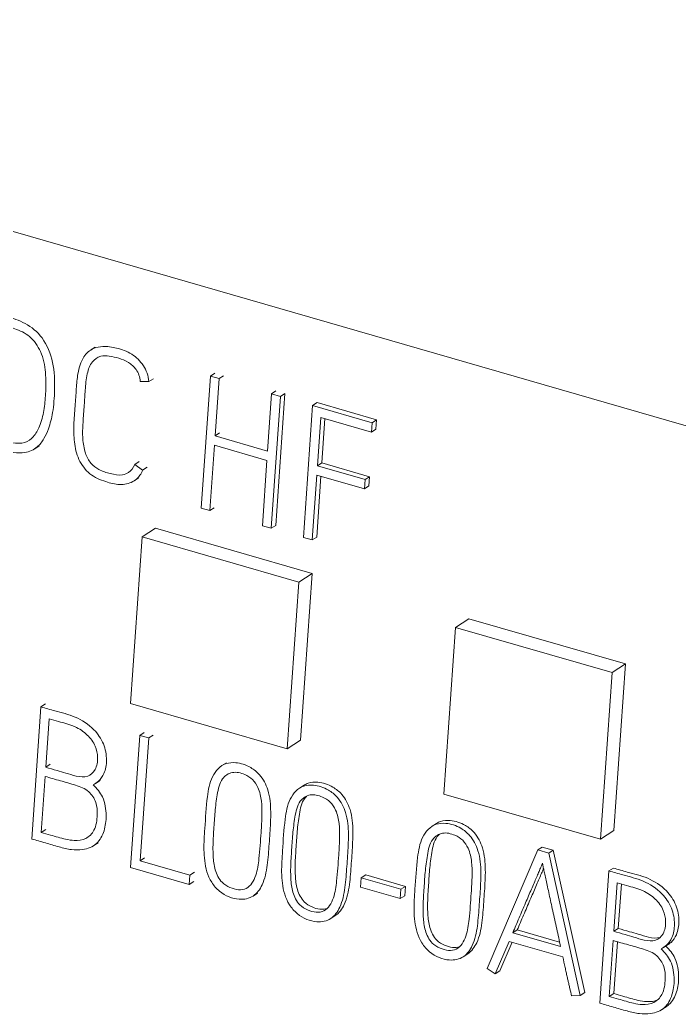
# Model space of a CAD drawing. Header units: inches. Extents: x 9220 to 92460, y -39241 to 4813.
# Drawn here: x 74686.55 to 74691.94, y -33739.11 to -33730.98 of the extents above; entities that cross this region are included whole.
import ezdxf

# ---------------------------------------------------------------- set-up
doc = ezdxf.new("R2010")
doc.units = ezdxf.units.IN
doc.header["$MEASUREMENT"] = 0

# ---------------------------------------------------------------- blocks, each defined once
blk = doc.blocks.new('A$C027ebf9d')
at = {"color": 0, "linetype": 'Continuous', "lineweight": 0}
for p, q in [((20.22429, -14.66258), (19.37872, -14.41848)), ((19.73164, -14.56208), (19.73359, -14.56083)), ((19.78367, -14.57346), (19.78562, -14.57221)), ((19.75695, -14.57585), (19.75318, -14.57574)), ((19.75695, -14.57585), (19.7589, -14.57459)), ((19.78367, -14.57346), (19.77968, -14.63088)), ((19.78745, -14.57456), (19.78367, -14.57346)), ((19.78572, -14.59947), (19.78745, -14.57456)), ((19.78745, -14.57456), (19.7894, -14.5733)), ((19.8103, -14.58115), (19.80857, -14.60607)), ((19.8103, -14.58115), (19.81225, -14.57989)), ((19.81416, -14.58227), (19.8103, -14.58115)), ((19.81212, -14.63842), (19.81611, -14.58101)), ((19.81416, -14.58227), (19.81611, -14.58101)), ((19.81017, -14.63968), (19.81416, -14.58227)), ((19.82816, -14.58623), (19.83012, -14.58497)), ((19.85607, -14.59246), (19.83012, -14.58497)), ((19.82816, -14.58623), (19.82417, -14.64364)), ((19.85412, -14.59372), (19.82816, -14.58623)), ((19.83027, -14.61249), (19.83174, -14.59141)), ((19.83174, -14.59141), (19.85383, -14.59779)), ((19.83223, -14.61124), (19.83357, -14.59194)), ((19.85383, -14.59779), (19.85412, -14.59372)), ((19.85412, -14.59372), (19.85607, -14.59246)), ((19.85578, -14.59653), (19.85607, -14.59246)), ((19.78572, -14.59947), (19.78767, -14.59821)), ((19.85383, -14.59779), (19.85578, -14.59653)), ((19.80857, -14.60607), (19.78572, -14.59947)), ((19.70724, -14.60507), (19.70919, -14.60381)), ((19.78346, -14.63197), (19.78544, -14.60354)), ((19.78544, -14.60354), (19.80829, -14.61014)), ((19.75074, -14.61194), (19.75269, -14.61068)), ((19.80829, -14.61014), (19.80631, -14.63857)), ((19.83027, -14.61249), (19.83223, -14.61124)), ((19.85296, -14.61722), (19.83223, -14.61124)), ((19.75074, -14.61194), (19.7542, -14.61432)), ((19.7542, -14.61432), (19.75615, -14.61306)), ((19.85101, -14.61848), (19.83027, -14.61249)), ((19.75048, -14.61902), (19.75243, -14.61776)), ((19.82803, -14.64476), (19.83, -14.61649)), ((19.82999, -14.6435), (19.83183, -14.61702)), ((19.83, -14.61649), (19.85073, -14.62247)), ((19.85073, -14.62247), (19.85101, -14.61848)), ((19.85101, -14.61848), (19.85296, -14.61722)), ((19.85268, -14.62121), (19.85296, -14.61722)), ((19.85073, -14.62247), (19.85268, -14.62121)), ((19.77968, -14.63088), (19.78346, -14.63197)), ((19.78346, -14.63197), (19.78541, -14.63071)), ((19.75398, -14.64339), (19.75984, -14.63962)), ((19.82803, -14.6593), (19.75984, -14.63962)), ((19.80631, -14.63857), (19.81017, -14.63968)), ((19.81017, -14.63968), (19.81212, -14.63842)), ((19.75398, -14.64339), (19.74894, -14.7159)), ((19.82217, -14.66307), (19.75398, -14.64339)), ((19.82417, -14.64364), (19.82803, -14.64476)), ((19.82803, -14.64476), (19.82999, -14.6435)), ((19.82217, -14.66307), (19.82803, -14.6593)), ((19.82299, -14.73181), (19.82803, -14.6593)), ((19.81713, -14.73558), (19.82217, -14.66307)), ((19.89036, -14.68276), (19.89622, -14.67899)), ((19.96441, -14.69867), (19.89622, -14.67899)), ((19.89036, -14.68276), (19.88532, -14.75527)), ((19.95855, -14.70244), (19.89036, -14.68276)), ((19.95352, -14.77495), (19.95855, -14.70244)), ((19.95855, -14.70244), (19.96441, -14.69867)), ((19.95937, -14.77118), (19.96441, -14.69867)), ((19.70593, -14.77485), (19.70992, -14.71735)), ((19.70992, -14.71735), (19.71187, -14.71609)), ((19.74894, -14.7159), (19.81713, -14.73558)), ((19.7135, -14.72254), (19.71203, -14.74362)), ((19.75297, -14.72978), (19.74898, -14.78728)), ((19.75297, -14.72978), (19.75492, -14.72852)), ((19.75683, -14.73089), (19.75297, -14.72978)), ((19.75312, -14.78432), (19.75683, -14.73089)), ((19.75683, -14.73089), (19.75878, -14.72964)), ((19.81713, -14.73558), (19.82299, -14.73181)), ((19.71203, -14.74362), (19.71398, -14.74236)), ((19.7887, -14.74292), (19.79066, -14.74166)), ((19.71176, -14.74761), (19.71006, -14.77197)), ((19.73373, -14.75068), (19.73568, -14.74942)), ((19.82252, -14.75268), (19.82448, -14.75142)), ((19.88532, -14.75527), (19.95352, -14.77495)), ((19.71006, -14.77197), (19.71201, -14.77071)), ((19.88018, -14.76933), (19.88213, -14.76807)), ((19.95352, -14.77495), (19.95937, -14.77118)), ((19.73291, -14.77771), (19.73487, -14.77645)), ((19.92617, -14.77962), (19.90415, -14.83117)), ((19.92617, -14.77962), (19.92813, -14.77836)), ((19.93102, -14.78102), (19.92617, -14.77962)), ((19.93297, -14.77976), (19.92813, -14.77836)), ((19.93102, -14.78102), (19.93297, -14.77976)), ((19.94665, -14.84162), (19.93297, -14.77976)), ((19.75312, -14.78432), (19.75507, -14.78306)), ((19.77476, -14.79056), (19.75312, -14.78432)), ((19.9447, -14.84288), (19.93102, -14.78102)), ((19.74898, -14.78728), (19.77448, -14.79464)), ((19.95319, -14.84623), (19.95718, -14.78873)), ((19.95718, -14.78873), (19.95914, -14.78747)), ((19.77448, -14.79464), (19.77476, -14.79056)), ((19.77448, -14.79464), (19.77643, -14.79338)), ((19.77476, -14.79056), (19.77671, -14.78931)), ((19.84939, -14.79174), (19.8491, -14.79582)), ((19.84939, -14.79174), (19.85134, -14.79049)), ((19.86664, -14.79672), (19.84939, -14.79174)), ((19.86859, -14.79547), (19.85134, -14.79049)), ((19.8491, -14.79582), (19.86635, -14.8008)), ((19.86635, -14.8008), (19.86664, -14.79672)), ((19.86664, -14.79672), (19.86859, -14.79547)), ((19.86831, -14.79954), (19.86859, -14.79547)), ((19.96076, -14.79392), (19.9593, -14.815)), ((19.96259, -14.79444), (19.96125, -14.81374)), ((19.8023, -14.79966), (19.80425, -14.7984)), ((19.86635, -14.8008), (19.86831, -14.79954)), ((19.83612, -14.80942), (19.83807, -14.80817)), ((19.91533, -14.81567), (19.91729, -14.81441)), ((19.93572, -14.81973), (19.91729, -14.81441)), ((19.9593, -14.815), (19.96125, -14.81374)), ((19.93614, -14.82168), (19.91533, -14.81567)), ((19.95902, -14.81899), (19.95733, -14.84335)), ((19.90769, -14.8335), (19.91376, -14.81937)), ((19.90964, -14.83224), (19.91502, -14.81973)), ((19.91376, -14.81937), (19.93714, -14.82612)), ((19.96085, -14.81952), (19.95928, -14.84209)), ((19.98099, -14.82206), (19.98294, -14.8208)), ((19.89377, -14.82607), (19.89572, -14.82481)), ((19.90415, -14.83117), (19.90769, -14.8335)), ((19.90769, -14.8335), (19.90964, -14.83224)), ((19.9409, -14.84309), (19.9447, -14.84288)), ((19.9447, -14.84288), (19.94665, -14.84162)), ((19.95733, -14.84335), (19.95928, -14.84209)), ((19.98018, -14.84909), (19.98213, -14.84783))]:
    blk.add_line(p, q, dxfattribs=at)
for points, knots in [([(19.68255, -14.60251), (19.68415, -14.6032), (19.68747, -14.60446), (19.69267, -14.60593), (19.69789, -14.60679), (19.70346, -14.60701), (19.70829, -14.60491), (19.71132, -14.60075), (19.71361, -14.59574), (19.71536, -14.58865), (19.71607, -14.57892), (19.7157, -14.56789), (19.71152, -14.55677), (19.70328, -14.54998), (19.69483, -14.54751), (19.68932, -14.54582), (19.68654, -14.54518)], [0, 0, 0, 0, 0.048928, 0.10152, 0.156673, 0.206259, 0.270351, 0.31956, 0.366981, 0.439378, 0.534587, 0.645045, 0.746603, 0.832762, 0.916147, 1, 1, 1, 1]), ([(19.68667, -14.59987), (19.68893, -14.60069), (19.69254, -14.60173), (19.69798, -14.60263), (19.70289, -14.6029), (19.70701, -14.59991), (19.70967, -14.59491), (19.71138, -14.58851), (19.71209, -14.58054), (19.71222, -14.57202), (19.71051, -14.56311), (19.70541, -14.55569), (19.69892, -14.55284), (19.69391, -14.55147), (19.69111, -14.55065), (19.69011, -14.55036)], [0, 0, 0, 0, 0.085013, 0.135874, 0.205821, 0.265138, 0.333279, 0.422662, 0.50952, 0.618636, 0.722487, 0.80996, 0.894466, 0.962458, 1, 1, 1, 1]), ([(19.7542, -14.61432), (19.75389, -14.61516), (19.75283, -14.61719), (19.74965, -14.62), (19.74426, -14.62109), (19.73779, -14.61939), (19.73102, -14.61668), (19.72587, -14.6098), (19.72427, -14.60209), (19.72414, -14.59433), (19.72482, -14.58671), (19.72528, -14.57926), (19.72589, -14.57184), (19.72783, -14.56521), (19.73216, -14.56125), (19.73736, -14.56026), (19.74309, -14.56115), (19.74946, -14.56332), (19.75514, -14.56875), (19.75663, -14.57324), (19.75695, -14.57585)], [0, 0, 0, 0, 0.023749, 0.063372, 0.118592, 0.172501, 0.236244, 0.297229, 0.359591, 0.421629, 0.490644, 0.554667, 0.610982, 0.680492, 0.733777, 0.772528, 0.826559, 0.886213, 0.942216, 1, 1, 1, 1]), ([(19.75318, -14.57574), (19.75296, -14.57378), (19.7519, -14.57066), (19.74801, -14.56714), (19.74387, -14.56563), (19.73981, -14.5647), (19.73554, -14.56447), (19.73172, -14.5672), (19.72976, -14.57277), (19.72922, -14.57932), (19.72876, -14.58643), (19.72821, -14.59343), (19.72791, -14.60036), (19.72889, -14.60649), (19.73128, -14.61154), (19.73547, -14.61459), (19.74021, -14.61596), (19.74482, -14.61693), (19.74868, -14.61531), (19.75012, -14.61342), (19.75074, -14.61194)], [0, 0, 0, 0, 0.052928, 0.097969, 0.144851, 0.190624, 0.232935, 0.284925, 0.348337, 0.424764, 0.49245, 0.572241, 0.64631, 0.708712, 0.757514, 0.801091, 0.856423, 0.915681, 0.949914, 1, 1, 1, 1]), ([(19.70992, -14.71735), (19.71194, -14.71792), (19.71691, -14.71946), (19.72488, -14.72126), (19.7327, -14.72618), (19.7376, -14.73334), (19.73886, -14.74037), (19.73784, -14.74608), (19.7354, -14.7496), (19.73353, -14.75086), (19.73265, -14.75128)], [0, 0, 0, 0, 0.121799, 0.300471, 0.478612, 0.608153, 0.736749, 0.853072, 0.938599, 1, 1, 1, 1]), ([(19.71203, -14.74362), (19.71368, -14.74409), (19.71659, -14.74495), (19.72101, -14.74618), (19.72541, -14.74765), (19.73039, -14.74823), (19.73406, -14.74473), (19.73493, -14.73968), (19.73382, -14.73408), (19.73015, -14.72912), (19.72437, -14.72542), (19.71862, -14.72407), (19.71487, -14.72292), (19.7135, -14.72254)], [0, 0, 0, 0, 0.089881, 0.159215, 0.241238, 0.333496, 0.41712, 0.515535, 0.593949, 0.688978, 0.794399, 0.924872, 1, 1, 1, 1]), ([(19.79472, -14.74167), (19.79325, -14.74153), (19.78892, -14.74178), (19.78386, -14.74743), (19.78201, -14.75791), (19.7814, -14.7687), (19.78074, -14.77795), (19.78121, -14.78586), (19.78286, -14.79245), (19.7887, -14.79911), (19.79557, -14.80177), (19.80274, -14.80033), (19.80699, -14.7944), (19.80864, -14.78623), (19.80927, -14.77699), (19.80994, -14.76777), (19.81007, -14.75994), (19.80875, -14.7527), (19.80594, -14.74723), (19.80068, -14.74303), (19.79692, -14.74187), (19.79472, -14.74167)], [0, 0, 0, 0, 0.03125, 0.09375, 0.15625, 0.25, 0.3125, 0.34375, 0.40625, 0.4375, 0.5, 0.546875, 0.59375, 0.65625, 0.71875, 0.78125, 0.84375, 0.875, 0.921875, 0.953125, 1, 1, 1, 1]), ([(19.80207, -14.749), (19.80109, -14.74804), (19.79814, -14.74634), (19.79314, -14.74519), (19.78796, -14.74865), (19.78659, -14.75562), (19.78562, -14.76298), (19.78528, -14.76945), (19.78483, -14.7758), (19.78473, -14.78163), (19.78544, -14.78823), (19.78798, -14.79358), (19.79333, -14.7968), (19.79993, -14.79769), (19.80393, -14.79069), (19.80506, -14.78223), (19.80569, -14.77322), (19.8062, -14.76495), (19.80612, -14.75843), (19.80498, -14.75307), (19.80304, -14.74996), (19.80207, -14.749)], [0, 0, 0, 0, 0.03125, 0.078125, 0.125, 0.1875, 0.25, 0.3125, 0.34375, 0.40625, 0.453125, 0.5, 0.53125, 0.59375, 0.65625, 0.71875, 0.8125, 0.875, 0.921875, 0.96875, 1, 1, 1, 1]), ([(19.71006, -14.77197), (19.7114, -14.77236), (19.71494, -14.77336), (19.71974, -14.77482), (19.72497, -14.77574), (19.72969, -14.77508), (19.73377, -14.77101), (19.7346, -14.76496), (19.73429, -14.7589), (19.73072, -14.75342), (19.72471, -14.75124), (19.71839, -14.74956), (19.71396, -14.74825), (19.71176, -14.74761)], [0, 0, 0, 0, 0.066156, 0.175169, 0.23737, 0.32413, 0.412445, 0.52466, 0.605148, 0.683631, 0.78156, 0.89078, 1, 1, 1, 1]), ([(19.83049, -14.75017), (19.82902, -14.75004), (19.82687, -14.75016), (19.82504, -14.75106), (19.82448, -14.75142)], [0, 0, 0, 0, 0.03125, 0.04655442, 0.04655442, 0.04655442, 0.04655442]), ([(19.73265, -14.75128), (19.7344, -14.75289), (19.73753, -14.75683), (19.73866, -14.76445), (19.73771, -14.77148), (19.73454, -14.77749), (19.72882, -14.77967), (19.72309, -14.77963), (19.71762, -14.77828), (19.71187, -14.77655), (19.70791, -14.77542), (19.70593, -14.77485)], [0, 0, 0, 0, 0.103943, 0.238103, 0.352261, 0.47238, 0.599265, 0.688206, 0.785795, 0.892897, 1, 1, 1, 1]), ([(19.82854, -14.75143), (19.82707, -14.75129), (19.82274, -14.75155), (19.81768, -14.75719), (19.81583, -14.76767), (19.81522, -14.77847), (19.81456, -14.78772), (19.81503, -14.79563), (19.81668, -14.80221), (19.82252, -14.80887), (19.82939, -14.81153), (19.83656, -14.8101), (19.84081, -14.80416), (19.84246, -14.79599), (19.84309, -14.78675), (19.84376, -14.77754), (19.84389, -14.7697), (19.84258, -14.76247), (19.83976, -14.757), (19.8345, -14.7528), (19.83074, -14.75163), (19.82854, -14.75143)], [0, 0, 0, 0, 0.03125, 0.09375, 0.15625, 0.25, 0.3125, 0.34375, 0.40625, 0.4375, 0.5, 0.546875, 0.59375, 0.65625, 0.71875, 0.78125, 0.84375, 0.875, 0.921875, 0.953125, 1, 1, 1, 1]), ([(19.83807, -14.80817), (19.83807, -14.80817), (19.83979, -14.80706), (19.84276, -14.8029), (19.84442, -14.79473), (19.84504, -14.7855), (19.84571, -14.77628), (19.84585, -14.76845), (19.84453, -14.76121), (19.84171, -14.75574), (19.83645, -14.75154), (19.83269, -14.75037), (19.83049, -14.75017)], [0.5468205, 0.5468205, 0.5468205, 0.5468205, 0.546875, 0.59375, 0.65625, 0.71875, 0.78125, 0.84375, 0.875, 0.921875, 0.953125, 1, 1, 1, 1]), ([(19.83589, -14.75876), (19.83491, -14.7578), (19.83196, -14.7561), (19.82696, -14.75495), (19.82178, -14.75842), (19.82041, -14.76538), (19.81944, -14.77274), (19.8191, -14.77921), (19.81865, -14.78556), (19.81855, -14.7914), (19.81926, -14.79799), (19.8218, -14.80335), (19.82715, -14.80657), (19.83375, -14.80746), (19.83776, -14.80045), (19.83888, -14.792), (19.83951, -14.78299), (19.84002, -14.77471), (19.83994, -14.76819), (19.8388, -14.76284), (19.83687, -14.75973), (19.83589, -14.75876)], [0, 0, 0, 0, 0.03125, 0.078125, 0.125, 0.1875, 0.25, 0.3125, 0.34375, 0.40625, 0.453125, 0.5, 0.53125, 0.59375, 0.65625, 0.71875, 0.8125, 0.875, 0.921875, 0.96875, 1, 1, 1, 1]), ([(19.82574, -14.7561), (19.82538, -14.75643), (19.82346, -14.75853), (19.82236, -14.76412), (19.8214, -14.77148), (19.82105, -14.77795), (19.8206, -14.7843), (19.82051, -14.79014), (19.82121, -14.79673), (19.82376, -14.80209), (19.8289, -14.80519), (19.83262, -14.80578), (19.83453, -14.80508)], [0.1120008, 0.1120008, 0.1120008, 0.1120008, 0.125, 0.1875, 0.25, 0.3125, 0.34375, 0.40625, 0.453125, 0.5, 0.53125, 0.5884659, 0.5884659, 0.5884659, 0.5884659]), ([(19.88814, -14.76681), (19.88668, -14.76668), (19.88453, -14.76681), (19.8827, -14.7677), (19.88213, -14.76807)], [0, 0, 0, 0, 0.03125, 0.04655442, 0.04655442, 0.04655442, 0.04655442]), ([(19.89572, -14.82481), (19.89573, -14.82481), (19.89744, -14.8237), (19.90042, -14.81955), (19.90207, -14.81138), (19.90269, -14.80214), (19.90337, -14.79292), (19.9035, -14.78509), (19.90218, -14.77785), (19.89937, -14.77238), (19.8941, -14.76818), (19.89034, -14.76702), (19.88814, -14.76681)], [0.5468205, 0.5468205, 0.5468205, 0.5468205, 0.546875, 0.59375, 0.65625, 0.71875, 0.78125, 0.84375, 0.875, 0.921875, 0.953125, 1, 1, 1, 1]), ([(19.88619, -14.76807), (19.88472, -14.76794), (19.88039, -14.76819), (19.87534, -14.77383), (19.87349, -14.78432), (19.87288, -14.79511), (19.87221, -14.80436), (19.87269, -14.81227), (19.87434, -14.81885), (19.88018, -14.82552), (19.88705, -14.82818), (19.89422, -14.82674), (19.89846, -14.8208), (19.90012, -14.81264), (19.90074, -14.8034), (19.90142, -14.79418), (19.90155, -14.78635), (19.90023, -14.77911), (19.89742, -14.77364), (19.89215, -14.76944), (19.88839, -14.76828), (19.88619, -14.76807)], [0, 0, 0, 0, 0.03125, 0.09375, 0.15625, 0.25, 0.3125, 0.34375, 0.40625, 0.4375, 0.5, 0.546875, 0.59375, 0.65625, 0.71875, 0.78125, 0.84375, 0.875, 0.921875, 0.953125, 1, 1, 1, 1]), ([(19.89354, -14.77541), (19.89257, -14.77445), (19.88961, -14.77275), (19.88462, -14.77159), (19.87943, -14.77506), (19.87807, -14.78202), (19.8771, -14.78938), (19.87675, -14.79586), (19.8763, -14.8022), (19.87621, -14.80804), (19.87691, -14.81463), (19.87946, -14.81999), (19.8848, -14.82321), (19.8914, -14.8241), (19.89541, -14.8171), (19.89654, -14.80864), (19.89716, -14.79963), (19.89768, -14.79136), (19.89759, -14.78483), (19.89645, -14.77948), (19.89452, -14.77637), (19.89354, -14.77541)], [0, 0, 0, 0, 0.03125, 0.078125, 0.125, 0.1875, 0.25, 0.3125, 0.34375, 0.40625, 0.453125, 0.5, 0.53125, 0.59375, 0.65625, 0.71875, 0.8125, 0.875, 0.921875, 0.96875, 1, 1, 1, 1]), ([(19.88339, -14.77275), (19.88303, -14.77307), (19.88111, -14.77518), (19.88002, -14.78077), (19.87905, -14.78813), (19.8787, -14.7946), (19.87826, -14.80095), (19.87816, -14.80678), (19.87887, -14.81338), (19.88141, -14.81873), (19.88655, -14.82183), (19.89027, -14.82242), (19.89219, -14.82172)], [0.1120008, 0.1120008, 0.1120008, 0.1120008, 0.125, 0.1875, 0.25, 0.3125, 0.34375, 0.40625, 0.453125, 0.5, 0.53125, 0.5884659, 0.5884659, 0.5884659, 0.5884659]), ([(19.91533, -14.81567), (19.91625, -14.81351), (19.91716, -14.81136), (19.91808, -14.8092), (19.91855, -14.80811), (19.91902, -14.80701), (19.91948, -14.80591), (19.91994, -14.80483), (19.92041, -14.80376), (19.92087, -14.80268), (19.92131, -14.80166), (19.92175, -14.80064), (19.92219, -14.79961), (19.9226, -14.79864), (19.92302, -14.79768), (19.92344, -14.79671), (19.92383, -14.79581), (19.92422, -14.79491), (19.92461, -14.79401), (19.92496, -14.7932), (19.92531, -14.79239), (19.92565, -14.79157), (19.92596, -14.79084), (19.92627, -14.79012), (19.92658, -14.78939), (19.92683, -14.78878), (19.92708, -14.78818), (19.92734, -14.78757), (19.92764, -14.78686), (19.92794, -14.78614), (19.92824, -14.78543)], [0, 0, 0, 0, 0.213594, 0.213594, 0.213594, 0.322428, 0.322428, 0.322428, 0.429305, 0.429305, 0.429305, 0.530911, 0.530911, 0.530911, 0.627246, 0.627246, 0.627246, 0.716632, 0.716632, 0.716632, 0.797389, 0.797389, 0.797389, 0.869519, 0.869519, 0.869519, 0.929228, 0.929228, 0.929228, 1, 1, 1, 1]), ([(19.91729, -14.81441), (19.9182, -14.81225), (19.91912, -14.8101), (19.92003, -14.80795), (19.9205, -14.80685), (19.92097, -14.80575), (19.92144, -14.80465), (19.9219, -14.80358), (19.92236, -14.8025), (19.92282, -14.80142), (19.92326, -14.8004), (19.9237, -14.79938), (19.92414, -14.79836), (19.92456, -14.79739), (19.92498, -14.79642), (19.9254, -14.79545), (19.92578, -14.79455), (19.92617, -14.79365), (19.92656, -14.79276), (19.92691, -14.79194), (19.92726, -14.79113), (19.9276, -14.79031), (19.92791, -14.78959), (19.92822, -14.78886), (19.92853, -14.78813), (19.92859, -14.78797), (19.92866, -14.78781), (19.92873, -14.78766)], [0, 0, 0, 0, 0.213594, 0.213594, 0.213594, 0.322428, 0.322428, 0.322428, 0.4293053, 0.4293053, 0.4293053, 0.5309113, 0.5309113, 0.5309113, 0.6272464, 0.6272464, 0.6272464, 0.7166317, 0.7166317, 0.7166317, 0.7973887, 0.7973887, 0.7973887, 0.8695187, 0.8695187, 0.8695187, 0.8850474, 0.8850474, 0.8850474, 0.8850474]), ([(19.92824, -14.78543), (19.92831, -14.78576), (19.9285, -14.78661), (19.92884, -14.78819), (19.92929, -14.79031), (19.92984, -14.79288), (19.93048, -14.7958), (19.93118, -14.79902), (19.93194, -14.80249), (19.93275, -14.80617), (19.9336, -14.81001), (19.93475, -14.8152), (19.93559, -14.81909), (19.93614, -14.82168)], [0, 0, 0, 0, 0.027336, 0.070868, 0.130595, 0.202708, 0.283396, 0.372662, 0.4689, 0.570509, 0.677489, 0.786433, 1, 1, 1, 1]), ([(19.95718, -14.78873), (19.9592, -14.7893), (19.96417, -14.79084), (19.97215, -14.79264), (19.97997, -14.79756), (19.98486, -14.80472), (19.98612, -14.81176), (19.9851, -14.81746), (19.98266, -14.82099), (19.98079, -14.82224), (19.97991, -14.82266)], [0, 0, 0, 0, 0.121799, 0.300471, 0.478612, 0.608153, 0.736749, 0.853072, 0.938599, 1, 1, 1, 1]), ([(19.95914, -14.78747), (19.96116, -14.78804), (19.96612, -14.78958), (19.9741, -14.79138), (19.98192, -14.7963), (19.98682, -14.80346), (19.98807, -14.8105), (19.98705, -14.8162), (19.98486, -14.81937), (19.9834, -14.82051), (19.98294, -14.8208)], [0, 0, 0, 0, 0.1217988, 0.3004705, 0.4786119, 0.6081527, 0.7367493, 0.8530719, 0.938599, 0.9736418, 0.9736418, 0.9736418, 0.9736418]), ([(19.9593, -14.815), (19.96094, -14.81548), (19.96385, -14.81633), (19.96828, -14.81756), (19.97267, -14.81903), (19.97765, -14.81961), (19.98132, -14.81611), (19.9822, -14.81106), (19.98108, -14.80546), (19.97741, -14.8005), (19.97164, -14.79681), (19.96589, -14.79546), (19.96214, -14.7943), (19.96076, -14.79392)], [0, 0, 0, 0, 0.089881, 0.159215, 0.241238, 0.333496, 0.41712, 0.515535, 0.593949, 0.688978, 0.794399, 0.924872, 1, 1, 1, 1]), ([(19.96125, -14.81374), (19.96289, -14.81422), (19.9658, -14.81507), (19.97023, -14.8163), (19.97462, -14.81777), (19.97801, -14.81817), (19.97952, -14.81763), (19.97954, -14.81763)], [0, 0, 0, 0, 0.0898813, 0.1592145, 0.2412378, 0.333496, 0.3347332, 0.3347332, 0.3347332, 0.3347332]), ([(19.95733, -14.84335), (19.95866, -14.84374), (19.9622, -14.84474), (19.967, -14.8462), (19.97223, -14.84712), (19.97696, -14.84646), (19.98103, -14.84239), (19.98186, -14.83634), (19.98155, -14.83028), (19.97798, -14.8248), (19.97197, -14.82262), (19.96566, -14.82094), (19.96122, -14.81963), (19.95902, -14.81899)], [0, 0, 0, 0, 0.066156, 0.175169, 0.23737, 0.32413, 0.412445, 0.52466, 0.605148, 0.683631, 0.78156, 0.89078, 1, 1, 1, 1]), ([(19.97991, -14.82266), (19.98166, -14.82427), (19.9848, -14.82821), (19.98593, -14.83583), (19.98497, -14.84286), (19.9818, -14.84887), (19.97609, -14.85106), (19.97035, -14.85101), (19.96488, -14.84966), (19.95913, -14.84793), (19.95517, -14.8468), (19.95319, -14.84623)], [0, 0, 0, 0, 0.103943, 0.238103, 0.352261, 0.47238, 0.599265, 0.688206, 0.785795, 0.892897, 1, 1, 1, 1]), ([(19.98192, -14.82146), (19.98364, -14.82306), (19.98675, -14.82698), (19.98788, -14.83458), (19.98693, -14.8416), (19.98461, -14.84599), (19.98256, -14.84756), (19.98213, -14.84783)], [0.001208, 0.001208, 0.001208, 0.001208, 0.1039434, 0.2381028, 0.3522608, 0.4723803, 0.501703, 0.501703, 0.501703, 0.501703]), ([(19.93714, -14.82612), (19.93746, -14.82765), (19.93793, -14.82988), (19.93856, -14.83275), (19.93899, -14.83469), (19.9394, -14.83646), (19.93979, -14.83818), (19.94032, -14.84036), (19.94068, -14.84202), (19.9409, -14.84309)], [0, 0, 0, 0, 0.27018, 0.393699, 0.508312, 0.612826, 0.707241, 0.810993, 1, 1, 1, 1]), ([(19.95928, -14.84209), (19.96061, -14.84249), (19.96415, -14.84348), (19.96895, -14.84494), (19.97408, -14.84585), (19.97695, -14.84548), (19.97837, -14.84484)], [0, 0, 0, 0, 0.0661561, 0.1751695, 0.2373695, 0.3190088, 0.3190088, 0.3190088, 0.3190088])]:
    blk.add_open_spline(points, degree=3, knots=knots, dxfattribs=at)

msp = doc.modelspace()

# ---------------------------------------------------------------- block references
at = {"xscale": 18.8131500959034, "yscale": 18.8131500959034, "zscale": 18.8131500959034}
msp.add_blockref('A$C027ebf9d', (74315.912, -33459.7197), dxfattribs=at)

doc.saveas('drawing.dxf')
